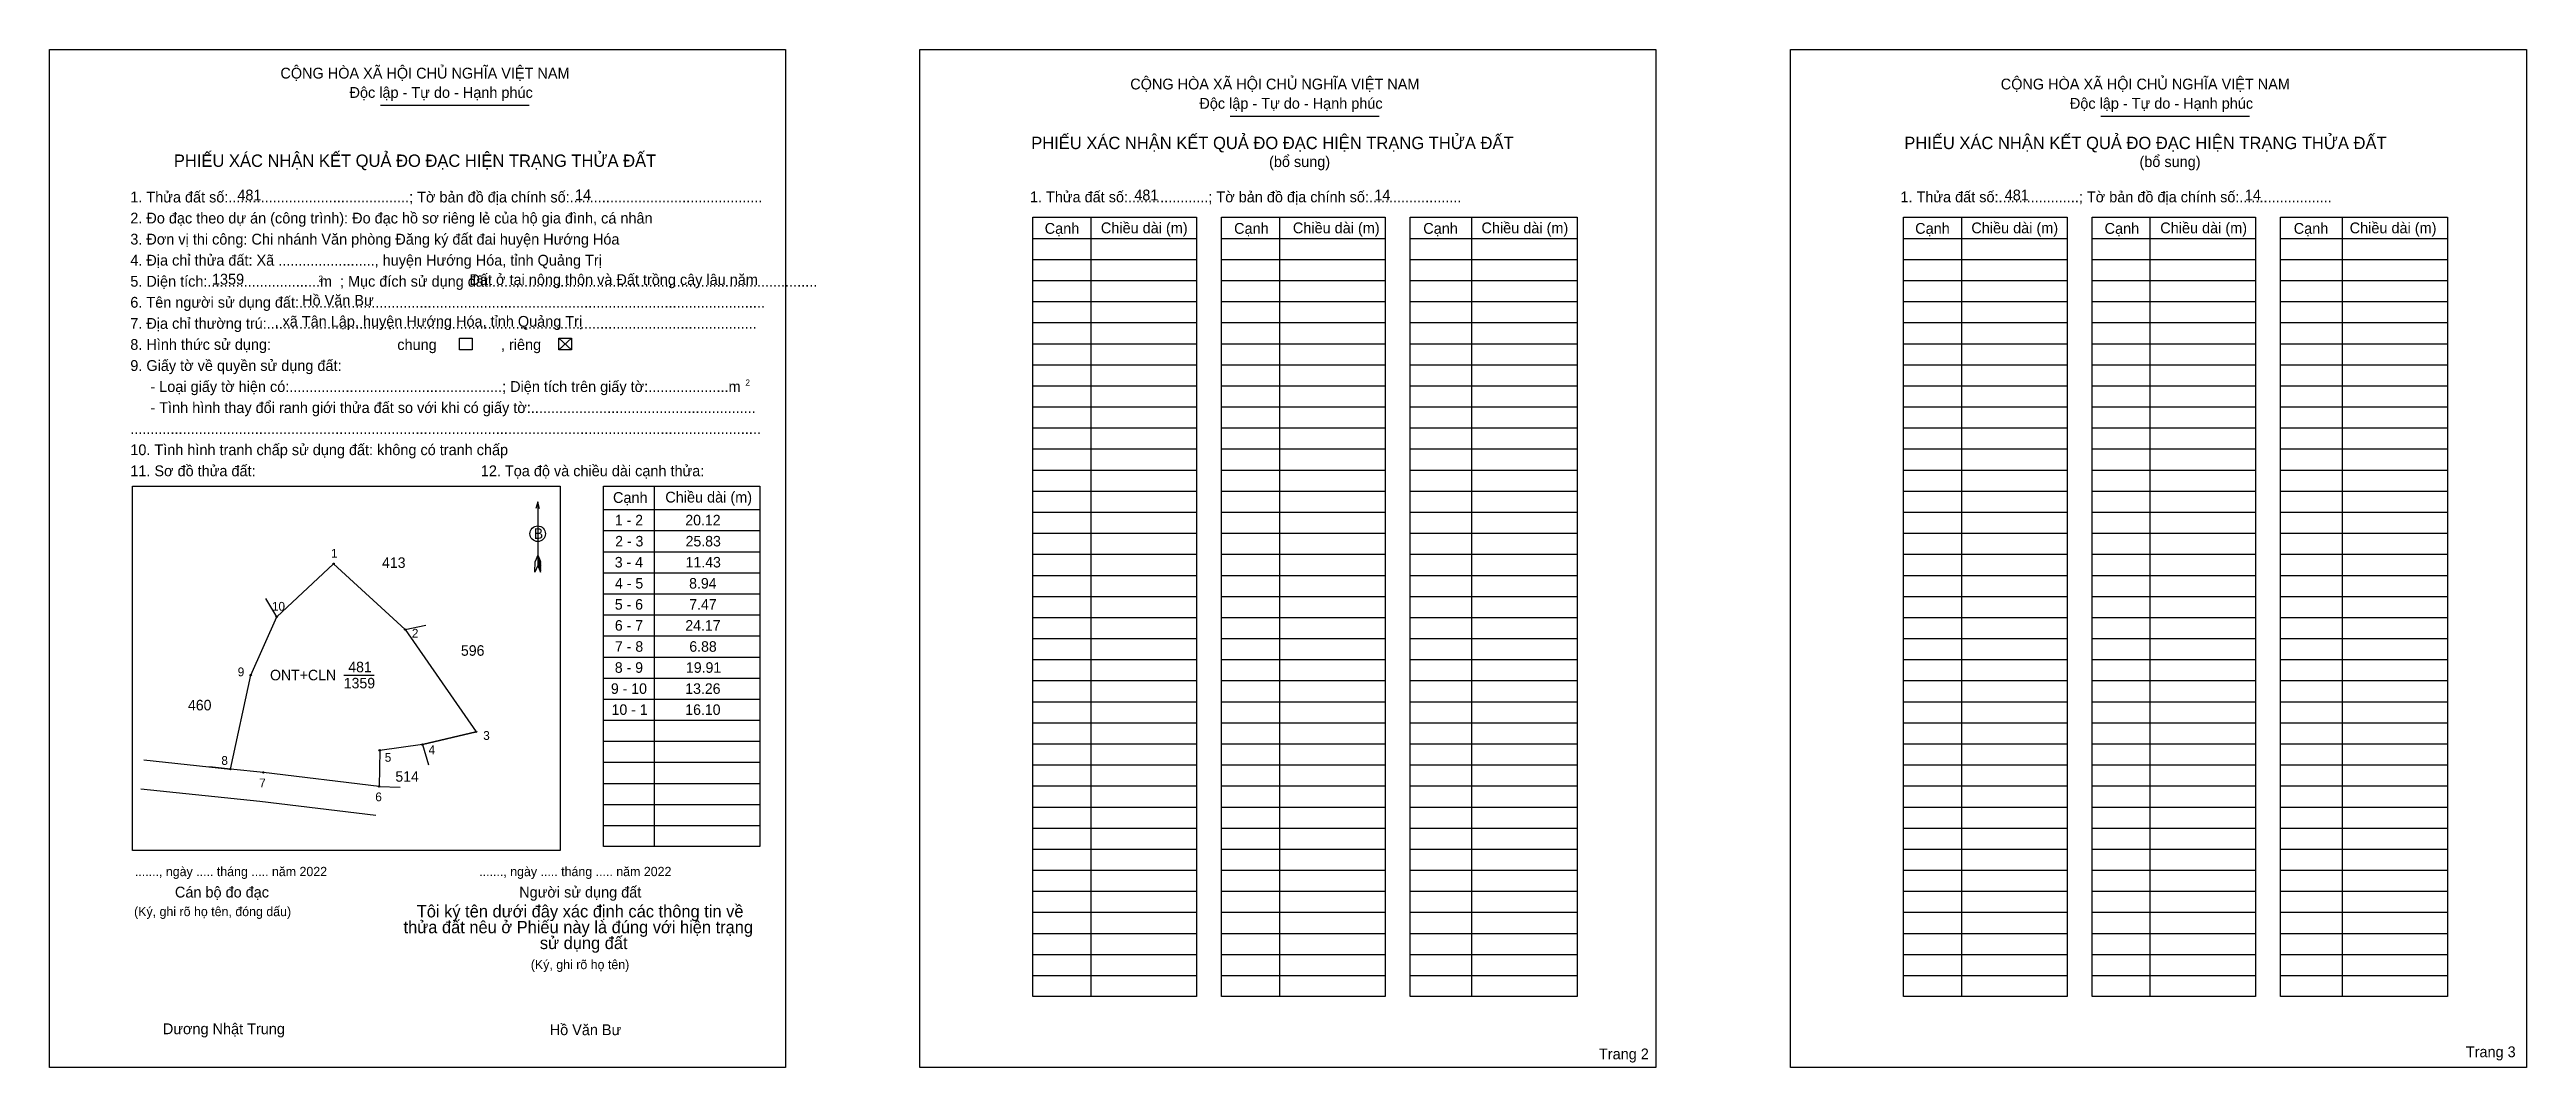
# Model space of a CAD drawing. Extents: x 548396 to 548909, y 1836191 to 1836402.
import ezdxf

# ---------------------------------------------------------------- set-up
doc = ezdxf.new("R2010")
doc.units = 0
for name, color, linetype in [('Level 1', 7, 'Continuous'), ('Level 10', 7, 'Continuous'), ('Level 11', 7, 'Continuous'), ('Level 13', 7, 'Continuous'), ('Level 2', 7, 'Continuous'), ('Level 25', 7, 'Continuous'), ('Level 27', 7, 'Continuous'), ('Level 36', 7, 'Continuous'), ('Level 48', 7, 'Continuous'), ('Level 50', 7, 'Continuous'), ('Level 52', 7, 'Continuous'), ('Level 55', 7, 'Continuous'), ('Level 6', 7, 'Continuous'), ('Level 9', 7, 'Continuous')]:
    doc.layers.add(name, color=color, linetype=linetype)

msp = doc.modelspace()

# ---------------------------------------------------------------- linework, layer by layer
at = {"layer": 'Level 1'}
for p, q in [((548395.94, 1836401.84), (548395.94, 1836401.84)), ((548576.36, 1836401.84), (548576.36, 1836401.84)), ((548464.53, 1836390.29), (548495.38, 1836390.29)), ((548640.67, 1836388.03), (548671.52, 1836388.03)), ((548821.1, 1836388.03), (548851.95, 1836388.03)), ((548611.79, 1836367.06), (548611.79, 1836205.54)), ((548650.87, 1836367.06), (548650.87, 1836205.54)), ((548690.68, 1836367.06), (548690.68, 1836205.54)), ((548792.21, 1836367.06), (548792.21, 1836205.54)), ((548831.3, 1836367.06), (548831.3, 1836205.54)), ((548871.11, 1836367.06), (548871.11, 1836205.54)), ((548599.78, 1836362.69), (548633.69, 1836362.69)), ((548638.86, 1836362.69), (548672.77, 1836362.69)), ((548677.95, 1836362.69), (548712.58, 1836362.69)), ((548780.21, 1836362.69), (548814.11, 1836362.69)), ((548819.29, 1836362.69), (548853.2, 1836362.69)), ((548858.37, 1836362.69), (548893, 1836362.69)), ((548599.78, 1836358.33), (548633.69, 1836358.33)), ((548638.86, 1836358.33), (548672.77, 1836358.33)), ((548677.95, 1836358.33), (548712.58, 1836358.33)), ((548780.21, 1836358.33), (548814.11, 1836358.33)), ((548819.29, 1836358.33), (548853.2, 1836358.33)), ((548858.37, 1836358.33), (548893, 1836358.33)), ((548599.78, 1836353.96), (548633.69, 1836353.96)), ((548638.86, 1836353.96), (548672.77, 1836353.96)), ((548677.95, 1836353.96), (548712.58, 1836353.96)), ((548780.21, 1836353.96), (548814.11, 1836353.96)), ((548819.29, 1836353.96), (548853.2, 1836353.96)), ((548858.37, 1836353.96), (548893, 1836353.96)), ((548599.78, 1836349.6), (548633.69, 1836349.6)), ((548638.86, 1836349.6), (548672.77, 1836349.6)), ((548677.95, 1836349.6), (548712.58, 1836349.6)), ((548780.21, 1836349.6), (548814.11, 1836349.6)), ((548819.29, 1836349.6), (548853.2, 1836349.6)), ((548858.37, 1836349.6), (548893, 1836349.6)), ((548501.5, 1836342), (548504.12, 1836339.56)), ((548501.5, 1836339.56), (548504.12, 1836342)), ((548599.78, 1836345.23), (548633.69, 1836345.23)), ((548638.86, 1836345.23), (548672.77, 1836345.23)), ((548677.95, 1836345.23), (548712.58, 1836345.23)), ((548780.21, 1836345.23), (548814.11, 1836345.23)), ((548819.29, 1836345.23), (548853.2, 1836345.23)), ((548858.37, 1836345.23), (548893, 1836345.23)), ((548599.78, 1836340.87), (548633.69, 1836340.87)), ((548599.78, 1836336.5), (548633.69, 1836336.5)), ((548638.86, 1836340.87), (548672.77, 1836340.87)), ((548638.86, 1836336.5), (548672.77, 1836336.5)), ((548677.95, 1836340.87), (548712.58, 1836340.87)), ((548677.95, 1836336.5), (548712.58, 1836336.5)), ((548780.21, 1836340.87), (548814.11, 1836340.87)), ((548780.21, 1836336.5), (548814.11, 1836336.5)), ((548819.29, 1836340.87), (548853.2, 1836340.87)), ((548819.29, 1836336.5), (548853.2, 1836336.5)), ((548858.37, 1836340.87), (548893, 1836340.87)), ((548858.37, 1836336.5), (548893, 1836336.5)), ((548599.78, 1836332.14), (548633.69, 1836332.14)), ((548638.86, 1836332.14), (548672.77, 1836332.14)), ((548677.95, 1836332.14), (548712.58, 1836332.14)), ((548780.21, 1836332.14), (548814.11, 1836332.14)), ((548819.29, 1836332.14), (548853.2, 1836332.14)), ((548858.37, 1836332.14), (548893, 1836332.14)), ((548599.78, 1836327.77), (548633.69, 1836327.77)), ((548638.86, 1836327.77), (548672.77, 1836327.77)), ((548677.95, 1836327.77), (548712.58, 1836327.77)), ((548780.21, 1836327.77), (548814.11, 1836327.77)), ((548819.29, 1836327.77), (548853.2, 1836327.77)), ((548858.37, 1836327.77), (548893, 1836327.77)), ((548599.78, 1836323.4), (548633.69, 1836323.4)), ((548638.86, 1836323.4), (548672.77, 1836323.4)), ((548677.95, 1836323.4), (548712.58, 1836323.4)), ((548780.21, 1836323.4), (548814.11, 1836323.4)), ((548819.29, 1836323.4), (548853.2, 1836323.4)), ((548858.37, 1836323.4), (548893, 1836323.4)), ((548599.78, 1836319.04), (548633.69, 1836319.04)), ((548638.86, 1836319.04), (548672.77, 1836319.04)), ((548677.95, 1836319.04), (548712.58, 1836319.04)), ((548780.21, 1836319.04), (548814.11, 1836319.04)), ((548819.29, 1836319.04), (548853.2, 1836319.04)), ((548858.37, 1836319.04), (548893, 1836319.04)), ((548413.12, 1836311.33), (548413.12, 1836311.33)), ((548521.24, 1836311.35), (548521.24, 1836236.63)), ((548599.78, 1836314.67), (548633.69, 1836314.67)), ((548599.78, 1836310.31), (548633.69, 1836310.31)), ((548638.86, 1836314.67), (548672.77, 1836314.67)), ((548638.86, 1836310.31), (548672.77, 1836310.31)), ((548677.95, 1836314.67), (548712.58, 1836314.67)), ((548677.95, 1836310.31), (548712.58, 1836310.31)), ((548780.21, 1836314.67), (548814.11, 1836314.67)), ((548780.21, 1836310.31), (548814.11, 1836310.31)), ((548819.29, 1836314.67), (548853.2, 1836314.67)), ((548819.29, 1836310.31), (548853.2, 1836310.31)), ((548858.37, 1836314.67), (548893, 1836314.67)), ((548858.37, 1836310.31), (548893, 1836310.31)), ((548497.12, 1836308.07), (548497.12, 1836294.86)), ((548510.76, 1836306.48), (548543.14, 1836306.48)), ((548599.78, 1836305.94), (548633.69, 1836305.94)), ((548638.86, 1836305.94), (548672.77, 1836305.94)), ((548677.95, 1836305.94), (548712.58, 1836305.94)), ((548780.21, 1836305.94), (548814.11, 1836305.94)), ((548819.29, 1836305.94), (548853.2, 1836305.94)), ((548858.37, 1836305.94), (548893, 1836305.94)), ((548510.76, 1836302.11), (548543.14, 1836302.11)), ((548599.78, 1836301.58), (548633.69, 1836301.58)), ((548638.86, 1836301.58), (548672.77, 1836301.58)), ((548677.95, 1836301.58), (548712.58, 1836301.58)), ((548780.21, 1836301.58), (548814.11, 1836301.58)), ((548819.29, 1836301.58), (548853.2, 1836301.58)), ((548858.37, 1836301.58), (548893, 1836301.58)), ((548496.54, 1836293.52), (548496.57, 1836295.7)), ((548497.12, 1836294.86), (548496.54, 1836293.52)), ((548497.12, 1836297.05), (548496.57, 1836295.7)), ((548497.12, 1836297.05), (548497.68, 1836295.7)), ((548497.12, 1836296.86), (548497.68, 1836295.5)), ((548497.12, 1836296.67), (548497.68, 1836295.32)), ((548497.12, 1836296.48), (548497.69, 1836295.12)), ((548497.12, 1836296.28), (548497.69, 1836294.92)), ((548497.12, 1836296.09), (548497.69, 1836294.73)), ((548497.12, 1836295.9), (548497.69, 1836294.53)), ((548497.12, 1836295.72), (548497.69, 1836294.33)), ((548497.12, 1836295.53), (548497.69, 1836294.14)), ((548497.12, 1836295.34), (548497.69, 1836293.94)), ((548497.12, 1836295.15), (548497.7, 1836293.75)), ((548497.12, 1836294.86), (548497.7, 1836293.52)), ((548497.7, 1836293.52), (548497.68, 1836295.7)), ((548510.76, 1836297.75), (548543.14, 1836297.75)), ((548599.78, 1836297.21), (548633.69, 1836297.21)), ((548638.86, 1836297.21), (548672.77, 1836297.21)), ((548677.95, 1836297.21), (548712.58, 1836297.21)), ((548780.21, 1836297.21), (548814.11, 1836297.21)), ((548819.29, 1836297.21), (548853.2, 1836297.21)), ((548858.37, 1836297.21), (548893, 1836297.21)), ((548510.76, 1836293.38), (548543.14, 1836293.38)), ((548599.78, 1836292.85), (548633.69, 1836292.85)), ((548638.86, 1836292.85), (548672.77, 1836292.85)), ((548677.95, 1836292.85), (548712.58, 1836292.85)), ((548780.21, 1836292.85), (548814.11, 1836292.85)), ((548819.29, 1836292.85), (548853.2, 1836292.85)), ((548858.37, 1836292.85), (548893, 1836292.85)), ((548510.76, 1836289.02), (548543.14, 1836289.02)), ((548510.76, 1836284.65), (548543.14, 1836284.65)), ((548599.78, 1836288.48), (548633.69, 1836288.48)), ((548638.86, 1836288.48), (548672.77, 1836288.48)), ((548677.95, 1836288.48), (548712.58, 1836288.48)), ((548780.21, 1836288.48), (548814.11, 1836288.48)), ((548819.29, 1836288.48), (548853.2, 1836288.48)), ((548858.37, 1836288.48), (548893, 1836288.48)), ((548510.76, 1836280.29), (548543.14, 1836280.29)), ((548599.78, 1836284.12), (548633.69, 1836284.12)), ((548599.78, 1836279.75), (548633.69, 1836279.75)), ((548638.86, 1836284.12), (548672.77, 1836284.12)), ((548638.86, 1836279.75), (548672.77, 1836279.75)), ((548677.95, 1836284.12), (548712.58, 1836284.12)), ((548677.95, 1836279.75), (548712.58, 1836279.75)), ((548780.21, 1836284.12), (548814.11, 1836284.12)), ((548780.21, 1836279.75), (548814.11, 1836279.75)), ((548819.29, 1836284.12), (548853.2, 1836284.12)), ((548819.29, 1836279.75), (548853.2, 1836279.75)), ((548858.37, 1836284.12), (548893, 1836284.12)), ((548858.37, 1836279.75), (548893, 1836279.75)), ((548510.76, 1836275.92), (548543.14, 1836275.92)), ((548599.78, 1836275.39), (548633.69, 1836275.39)), ((548638.86, 1836275.39), (548672.77, 1836275.39)), ((548677.95, 1836275.39), (548712.58, 1836275.39)), ((548780.21, 1836275.39), (548814.11, 1836275.39)), ((548819.29, 1836275.39), (548853.2, 1836275.39)), ((548858.37, 1836275.39), (548893, 1836275.39)), ((548510.76, 1836271.56), (548543.14, 1836271.56)), ((548599.78, 1836271.02), (548633.69, 1836271.02)), ((548638.86, 1836271.02), (548672.77, 1836271.02)), ((548677.95, 1836271.02), (548712.58, 1836271.02)), ((548780.21, 1836271.02), (548814.11, 1836271.02)), ((548819.29, 1836271.02), (548853.2, 1836271.02)), ((548858.37, 1836271.02), (548893, 1836271.02)), ((548510.76, 1836267.19), (548543.14, 1836267.19)), ((548599.78, 1836266.66), (548633.69, 1836266.66)), ((548638.86, 1836266.66), (548672.77, 1836266.66)), ((548677.95, 1836266.66), (548712.58, 1836266.66)), ((548780.21, 1836266.66), (548814.11, 1836266.66)), ((548819.29, 1836266.66), (548853.2, 1836266.66)), ((548858.37, 1836266.66), (548893, 1836266.66)), ((548510.76, 1836262.83), (548543.14, 1836262.83)), ((548599.78, 1836262.29), (548633.69, 1836262.29)), ((548638.86, 1836262.29), (548672.77, 1836262.29)), ((548677.95, 1836262.29), (548712.58, 1836262.29)), ((548780.21, 1836262.29), (548814.11, 1836262.29)), ((548819.29, 1836262.29), (548853.2, 1836262.29)), ((548858.37, 1836262.29), (548893, 1836262.29)), ((548510.76, 1836258.46), (548543.14, 1836258.46)), ((548510.76, 1836254.1), (548543.14, 1836254.1)), ((548599.78, 1836257.92), (548633.69, 1836257.92)), ((548638.86, 1836257.92), (548672.77, 1836257.92)), ((548677.95, 1836257.92), (548712.58, 1836257.92)), ((548780.21, 1836257.92), (548814.11, 1836257.92)), ((548819.29, 1836257.92), (548853.2, 1836257.92)), ((548858.37, 1836257.92), (548893, 1836257.92)), ((548510.76, 1836249.73), (548543.14, 1836249.73)), ((548599.78, 1836253.56), (548633.69, 1836253.56)), ((548599.78, 1836249.19), (548633.69, 1836249.19)), ((548638.86, 1836253.56), (548672.77, 1836253.56)), ((548638.86, 1836249.19), (548672.77, 1836249.19)), ((548677.95, 1836253.56), (548712.58, 1836253.56)), ((548677.95, 1836249.19), (548712.58, 1836249.19)), ((548780.21, 1836253.56), (548814.11, 1836253.56)), ((548780.21, 1836249.19), (548814.11, 1836249.19)), ((548819.29, 1836253.56), (548853.2, 1836253.56)), ((548819.29, 1836249.19), (548853.2, 1836249.19)), ((548858.37, 1836253.56), (548893, 1836253.56)), ((548858.37, 1836249.19), (548893, 1836249.19)), ((548510.76, 1836245.37), (548543.14, 1836245.37)), ((548599.78, 1836244.83), (548633.69, 1836244.83)), ((548638.86, 1836244.83), (548672.77, 1836244.83)), ((548677.95, 1836244.83), (548712.58, 1836244.83)), ((548780.21, 1836244.83), (548814.11, 1836244.83)), ((548819.29, 1836244.83), (548853.2, 1836244.83)), ((548858.37, 1836244.83), (548893, 1836244.83)), ((548510.76, 1836241), (548543.14, 1836241)), ((548599.78, 1836240.46), (548633.69, 1836240.46)), ((548638.86, 1836240.46), (548672.77, 1836240.46)), ((548677.95, 1836240.46), (548712.58, 1836240.46)), ((548780.21, 1836240.46), (548814.11, 1836240.46)), ((548819.29, 1836240.46), (548853.2, 1836240.46)), ((548858.37, 1836240.46), (548893, 1836240.46)), ((548501.79, 1836235.8), (548501.79, 1836235.8)), ((548599.78, 1836236.1), (548633.69, 1836236.1)), ((548638.86, 1836236.1), (548672.77, 1836236.1)), ((548677.95, 1836236.1), (548712.58, 1836236.1)), ((548780.21, 1836236.1), (548814.11, 1836236.1)), ((548819.29, 1836236.1), (548853.2, 1836236.1)), ((548858.37, 1836236.1), (548893, 1836236.1)), ((548599.78, 1836231.73), (548633.69, 1836231.73)), ((548638.86, 1836231.73), (548672.77, 1836231.73)), ((548677.95, 1836231.73), (548712.58, 1836231.73)), ((548780.21, 1836231.73), (548814.11, 1836231.73)), ((548819.29, 1836231.73), (548853.2, 1836231.73)), ((548858.37, 1836231.73), (548893, 1836231.73)), ((548599.78, 1836227.37), (548633.69, 1836227.37)), ((548599.78, 1836223), (548633.69, 1836223)), ((548638.86, 1836227.37), (548672.77, 1836227.37)), ((548638.86, 1836223), (548672.77, 1836223)), ((548677.95, 1836227.37), (548712.58, 1836227.37)), ((548677.95, 1836223), (548712.58, 1836223)), ((548780.21, 1836227.37), (548814.11, 1836227.37)), ((548780.21, 1836223), (548814.11, 1836223)), ((548819.29, 1836227.37), (548853.2, 1836227.37)), ((548819.29, 1836223), (548853.2, 1836223)), ((548858.37, 1836227.37), (548893, 1836227.37)), ((548858.37, 1836223), (548893, 1836223)), ((548599.78, 1836218.64), (548633.69, 1836218.64)), ((548638.86, 1836218.64), (548672.77, 1836218.64)), ((548677.95, 1836218.64), (548712.58, 1836218.64)), ((548780.21, 1836218.64), (548814.11, 1836218.64)), ((548819.29, 1836218.64), (548853.2, 1836218.64)), ((548858.37, 1836218.64), (548893, 1836218.64)), ((548599.78, 1836214.27), (548633.69, 1836214.27)), ((548638.86, 1836214.27), (548672.77, 1836214.27)), ((548677.95, 1836214.27), (548712.58, 1836214.27)), ((548780.21, 1836214.27), (548814.11, 1836214.27)), ((548819.29, 1836214.27), (548853.2, 1836214.27)), ((548858.37, 1836214.27), (548893, 1836214.27)), ((548599.78, 1836209.91), (548633.69, 1836209.91)), ((548638.86, 1836209.91), (548672.77, 1836209.91)), ((548677.95, 1836209.91), (548712.58, 1836209.91)), ((548780.21, 1836209.91), (548814.11, 1836209.91)), ((548819.29, 1836209.91), (548853.2, 1836209.91)), ((548858.37, 1836209.91), (548893, 1836209.91)), ((548548.49, 1836190.84), (548548.49, 1836190.84)), ((548728.91, 1836190.84), (548728.91, 1836190.84))]:
    msp.add_line(p, q, dxfattribs=at)
for points in [[(548599.78, 1836367.06), (548633.69, 1836367.06), (548633.69, 1836205.54), (548599.78, 1836205.54)], [(548638.86, 1836367.06), (548672.77, 1836367.06), (548672.77, 1836205.54), (548638.86, 1836205.54)], [(548677.95, 1836367.06), (548712.58, 1836367.06), (548712.58, 1836205.54), (548677.95, 1836205.54)], [(548780.21, 1836367.06), (548814.11, 1836367.06), (548814.11, 1836205.54), (548780.21, 1836205.54)], [(548819.29, 1836367.06), (548853.2, 1836367.06), (548853.2, 1836205.54), (548819.29, 1836205.54)], [(548858.37, 1836367.06), (548893, 1836367.06), (548893, 1836205.54), (548858.37, 1836205.54)], [(548413.12, 1836311.33), (548501.79, 1836311.33), (548501.79, 1836235.8), (548413.12, 1836235.8)], [(548510.76, 1836311.35), (548543.14, 1836311.35), (548543.14, 1836236.63), (548510.76, 1836236.63)]]:
    msp.add_lwpolyline(points, close=True, dxfattribs=at)
msp.add_lwpolyline([(548497.5, 1836306.67), (548497.12, 1836308.07), (548496.74, 1836306.67)], dxfattribs=at)
msp.add_circle((548497.12, 1836301.47), 1.61, dxfattribs=at)
at = {"layer": 'Level 10'}
msp.add_lwpolyline([(548464.26, 1836249.1), (548440.26, 1836251.99), (548433.42, 1836252.7), (548437.63, 1836272.16), (548443.02, 1836284.27), (548454.8, 1836295.25), (548469.63, 1836281.65), (548484.35, 1836260.43), (548473.23, 1836257.77), (548464.37, 1836256.57)], close=True, dxfattribs=at)
at = {"layer": 'Level 11'}
for centre in [(548454.8, 1836295.25), (548443.02, 1836284.27), (548469.63, 1836281.65), (548437.63, 1836272.16), (548484.35, 1836260.43), (548464.37, 1836256.57), (548473.23, 1836257.77), (548433.42, 1836252.7), (548440.26, 1836251.99), (548464.26, 1836249.1), (548464.26, 1836249.1)]:
    msp.add_circle(centre, 0.146, dxfattribs=at)
at = {"layer": 'Level 2'}
for points in [[(548395.94, 1836401.84), (548548.49, 1836401.84), (548548.49, 1836190.84), (548395.94, 1836190.84)], [(548576.36, 1836401.84), (548728.91, 1836401.84), (548728.91, 1836190.84), (548576.36, 1836190.84)], [(548756.79, 1836401.84), (548909.34, 1836401.84), (548909.34, 1836190.84), (548756.79, 1836190.84)]]:
    msp.add_lwpolyline(points, close=True, dxfattribs=at)
at = {"layer": 'Level 25'}
msp.add_line((548473.23, 1836257.77), (548484.35, 1836260.43), dxfattribs=at)
at = {"layer": 'Level 27'}
for p, q in [((548443.02, 1836284.27), (548440.8, 1836288.03)), ((548469.63, 1836281.65), (548473.91, 1836282.53)), ((548473.23, 1836257.77), (548474.52, 1836253.6)), ((548433.42, 1836252.7), (548429.08, 1836253.16)), ((548464.26, 1836249.1), (548468.62, 1836248.91))]:
    msp.add_line(p, q, dxfattribs=at)
at = {"layer": 'Level 50'}
for points in [[(548480.89, 1836342), (548483.51, 1836342), (548483.51, 1836339.56), (548480.89, 1836339.56)], [(548501.5, 1836342), (548504.12, 1836342), (548504.12, 1836339.56), (548501.5, 1836339.56)]]:
    msp.add_lwpolyline(points, close=True, dxfattribs=at)
at = {"layer": 'Level 9'}
for p, q in [((548456.92, 1836272.18), (548463.24, 1836272.18)), ((548415.46, 1836254.58), (548433.42, 1836252.7)), ((548414.84, 1836248.61), (548439.56, 1836246.03)), ((548439.56, 1836246.03), (548463.59, 1836243.13)), ((548463.59, 1836243.13), (548463.59, 1836243.13))]:
    msp.add_line(p, q, dxfattribs=at)

# ---------------------------------------------------------------- texts
at = {"layer": 'Level 1'}
for s, height, p in [('CỘNG HÒA XÃ HỘI CHỦ NGHĨA VIỆT NAM', 2.2408, (548443.79, 1836395.82)), ('Độc lập - Tự do - Hạnh phúc', 2.2408, (548458.12, 1836391.82)), ('CỘNG HÒA XÃ HỘI CHỦ NGHĨA VIỆT NAM', 2.2408, (548619.94, 1836393.56)), ('CỘNG HÒA XÃ HỘI CHỦ NGHĨA VIỆT NAM', 2.2408, (548800.37, 1836393.56)), ('Độc lập - Tự do - Hạnh phúc', 2.2408, (548634.27, 1836389.56)), ('Độc lập - Tự do - Hạnh phúc', 2.2408, (548814.7, 1836389.56)), ('PHIẾU XÁC NHẬN KẾT QUẢ ĐO ĐẠC HIỆN TRẠNG THỬA ĐẤT', 2.5611, (548599.42, 1836381.2)), ('PHIẾU XÁC NHẬN KẾT QUẢ ĐO ĐẠC HIỆN TRẠNG THỬA ĐẤT', 2.5611, (548780.38, 1836381.2)), ('PHIẾU XÁC NHẬN KẾT QUẢ ĐO ĐẠC HIỆN TRẠNG THỬA ĐẤT', 2.5611, (548421.71, 1836377.52)), ('(bổ sung)', 2.241, (548648.71, 1836377.48)), ('(bổ sung)', 2.241, (548829.13, 1836377.48)), ('1. Thửa đất số:.............................................; Tờ bản đồ địa chính số:................................................', 2.24075, (548412.68, 1836370.14)), ('1. Thửa đất số:....................; Tờ bản đồ địa chính số:.......................', 2.2408, (548599.15, 1836370.17)), ('1. Thửa đất số:....................; Tờ bản đồ địa chính số:.......................', 2.2408, (548779.58, 1836370.17)), ('2. Đo đạc theo dự án (công trình): Đo đạc hồ sơ riêng lẻ của hộ gia đình, cá nhân', 2.2408, (548412.68, 1836365.78)), ('3. Đơn vị thi công: Chi nhánh Văn phòng Đăng ký đất đai huyện Hướng Hóa', 2.2408, (548412.68, 1836361.41)), ('Cạnh', 2.241, (548602.21, 1836363.64)), ('Chiều dài (m)', 2.2408, (548613.85, 1836363.75)), ('Cạnh', 2.241, (548641.47, 1836363.64)), ('Chiều dài (m)', 2.2408, (548653.65, 1836363.75)), ('Cạnh', 2.241, (548680.68, 1836363.64)), ('Chiều dài (m)', 2.2408, (548692.74, 1836363.75)), ('Cạnh', 2.241, (548782.64, 1836363.64)), ('Chiều dài (m)', 2.2408, (548794.28, 1836363.75)), ('Cạnh', 2.241, (548821.9, 1836363.64)), ('Chiều dài (m)', 2.2408, (548833.44, 1836363.75)), ('Cạnh', 2.241, (548861.1, 1836363.64)), ('Chiều dài (m)', 2.2408, (548872.7, 1836363.75)), ('4. Địa chỉ thửa đất: Xã ........................, huyện Hướng Hóa, tỉnh Quảng Trị', 2.2408, (548412.68, 1836357.05)), ('5. Diện tích:............................m  ; Mục đích sử dụng đất:.................................................................................', 2.24075, (548412.68, 1836352.68)), ('2', 1.28, (548451.68, 1836353.7)), ('6. Tên người sử dụng đất:....................................................................................................................', 2.24075, (548412.68, 1836348.32)), ('7. Địa chỉ thường trú:..........................................................................................................................', 2.24075, (548412.68, 1836343.95)), ('chung                , riêng', 2.2408, (548468.02, 1836339.56)), ('9. Giấy tờ về quyền sử dụng đất:', 2.2408, (548412.68, 1836335.22)), ('     - Loại giấy tờ hiện có:.....................................................; Diện tích trên giấy tờ:....................m', 2.24075, (548412.68, 1836330.86)), ('2', 1.28, (548540.17, 1836332.16)), ('     - Tình hình thay đổi ranh giới thửa đất so với khi có giấy tờ:........................................................', 2.24075, (548412.68, 1836326.49)), ('.............................................................................................................................................................', 2.24075, (548412.68, 1836322.12)), ('10. Tình hình tranh chấp sử dụng đất: không có tranh chấp', 2.2408, (548412.68, 1836317.76)), ('11. Sơ đồ thửa đất:', 2.2408, (548412.68, 1836313.39)), ('12. Tọa độ và chiều dài cạnh thửa:', 2.2408, (548485.33, 1836313.39)), ('Cạnh', 2.241, (548512.73, 1836307.86)), ('Chiều dài (m)', 2.2408, (548523.57, 1836307.94)), ('B', 2.18, (548496.31, 1836300.41)), ('......., ngày ..... tháng ..... năm 2022', 1.9208, (548413.63, 1836230.5)), ('Cán bộ đo đạc', 2.2408, (548421.93, 1836226.07)), ('......., ngày ..... tháng ..... năm 2022', 1.9208, (548485, 1836230.5)), ('Người sử dụng đất', 2.2408, (548493.29, 1836226.07)), ('(Ký, ghi rõ họ tên, đóng dấu)', 1.9208, (548413.46, 1836222.21)), ('Tôi ký tên dưới đây xác định các thông tin về', 2.5463, (548472.05, 1836221.95)), ('thửa đất nêu ở Phiếu này là đúng với hiện trạng', 2.5463, (548469.32, 1836218.67)), ('sử dụng đất', 2.5463, (548497.57, 1836215.38)), ('(Ký, ghi rõ họ tên)', 1.9208, (548495.69, 1836211.22)), ('Dương Nhật Trung', 2.2408, (548419.43, 1836197.74)), ('Trang 2', 2.241, (548717.1, 1836192.53)), ('Trang 3', 2.241, (548896.77, 1836192.97))]:
    msp.add_text(s, height=height, dxfattribs=at).set_placement(p)
at = {"layer": 'Level 13'}
for s, p in [('481', (548457.86, 1836272.76)), ('ONT+CLN', (548441.64, 1836271.09)), ('1359', (548456.92, 1836269.42))]:
    msp.add_text(s, height=2.183, dxfattribs=at).set_placement(p)
at = {"layer": 'Level 36'}
for s, p in [('413', (548464.85, 1836294.39)), ('596', (548481.21, 1836276.18)), ('460', (548424.63, 1836264.86)), ('514', (548467.62, 1836250.07))]:
    msp.add_text(s, height=2.183, dxfattribs=at).set_placement(p)
at = {"layer": 'Level 48'}
msp.add_text('8. Hình thức sử dụng:', height=2.2408, dxfattribs=at).set_placement((548412.68, 1836339.59))
at = {"layer": 'Level 52'}
for s, p in [('1 - 2', (548513.11, 1836303.21)), ('20.12', (548527.72, 1836303.21)), ('2 - 3', (548513.18, 1836298.84)), ('25.83', (548527.78, 1836298.84)), ('3 - 4', (548513.1, 1836294.48)), ('11.43', (548527.78, 1836294.48)), ('4 - 5', (548513.15, 1836290.11)), ('8.94', (548528.51, 1836290.11)), ('5 - 6', (548513.11, 1836285.74)), ('7.47', (548528.53, 1836285.74)), ('6 - 7', (548513.12, 1836281.38)), ('24.17', (548527.72, 1836281.38)), ('8 - 9', (548513.11, 1836272.65)), ('7 - 8', (548513.14, 1836277.01)), ('19.91', (548527.85, 1836272.65)), ('6.88', (548528.55, 1836277.01)), ('9 - 10', (548512.3, 1836268.28)), ('13.26', (548527.71, 1836268.28)), ('10 - 1', (548512.44, 1836263.92)), ('16.10', (548527.71, 1836263.92))]:
    msp.add_text(s, height=2.183, dxfattribs=at).set_placement(p)
at = {"layer": 'Level 55'}
for s, p in [('1', (548454.78, 1836295.25)), ('10', (548442.97, 1836284.27)), ('2', (548469.61, 1836281.65)), ('9', (548437.61, 1836272.16)), ('3', (548484.33, 1836260.43)), ('5', (548464.35, 1836256.57)), ('4', (548473.2, 1836257.77)), ('8', (548433.4, 1836252.7)), ('7', (548440.24, 1836251.99)), ('6', (548464.24, 1836249.1))]:
    msp.add_text(s, height=0.0728, dxfattribs=at).set_placement(p)
at = {"layer": 'Level 6'}
for s, height, p in [('481', 2.241, (548434.87, 1836370.56)), ('14', 2.241, (548504.85, 1836370.59)), ('481', 2.241, (548620.78, 1836370.56)), ('14', 2.241, (548670.55, 1836370.57)), ('481', 2.241, (548801.2, 1836370.56)), ('14', 2.241, (548850.97, 1836370.57)), ('1359', 2.241, (548429.6, 1836353.12)), ('Hồ Văn Bư', 2.241, (548448.29, 1836348.74)), ('Đất ở tại nông thôn và Đất trồng cây lâu năm', 2.2409, (548482.99, 1836353.03)), (', xã Tân Lập, huyện Hướng Hóa, tỉnh Quảng Trị', 2.2409, (548442.57, 1836344.37)), ('Hồ Văn Bư', 2.241, (548499.61, 1836197.54))]:
    msp.add_text(s, height=height, dxfattribs=at).set_placement(p)
at = {"layer": 'Level 9'}
for s, height, p in [('1', 1.82, (548454.28, 1836296.52)), ('10', 1.819, (548442.04, 1836285.52)), ('2', 1.82, (548471.04, 1836279.93)), ('9', 1.82, (548434.94, 1836271.93)), ('3', 1.82, (548485.83, 1836258.74)), ('8', 1.82, (548431.55, 1836253.56)), ('5', 1.82, (548465.42, 1836254.21)), ('4', 1.82, (548474.5, 1836255.78)), ('7', 1.82, (548439.4, 1836248.91)), ('6', 1.82, (548463.46, 1836246.02))]:
    msp.add_text(s, height=height, dxfattribs=at).set_placement(p)

doc.saveas('drawing.dxf')
